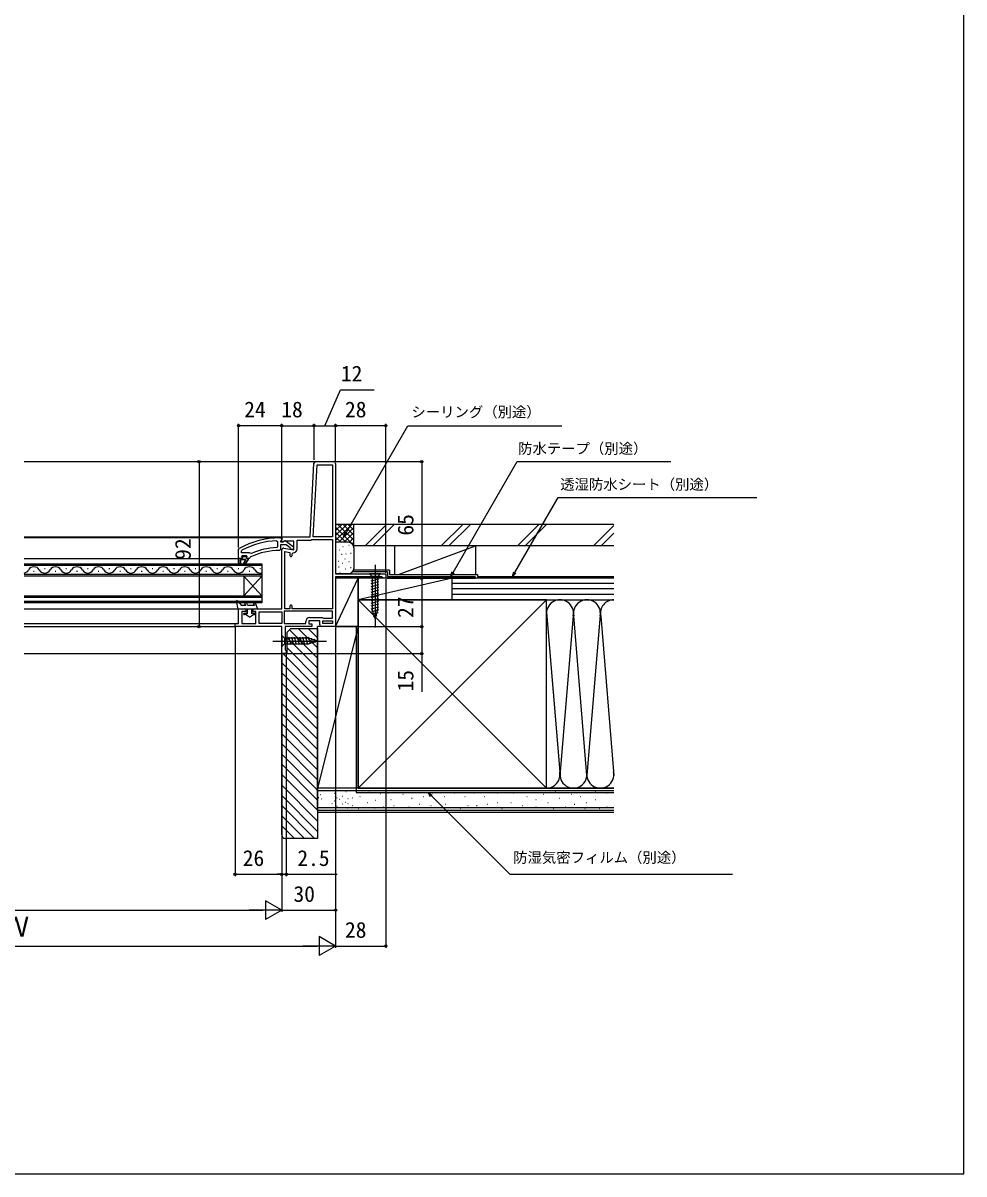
# Model space of a CAD drawing. Units: millimetres, scale not verified. Extents: x -525 to 525, y -783 to 779.
# Drawn here: x 1 to 525, y -783 to -142 of the extents above; entities that cross this region are included whole.
import ezdxf
from ezdxf.enums import TextEntityAlignment as Align

# ---------------------------------------------------------------- set-up
doc = ezdxf.new("R2010")
doc.units = ezdxf.units.MM
doc.header["$LTSCALE"] = 4
for name, color, linetype in [('0-2_YKK_11', 7, 'Continuous'), ('0-3_YKK_12', 2, 'Continuous'), ('0-4_YKK_13', 4, 'Continuous'), ('0-6_YKK_D', 6, 'Continuous'), ('0-7_YKK_ZWAK', 7, 'Continuous'), ('0-8_YSS_K', 3, 'Continuous'), ('0-9_YSS_KE', 3, 'Continuous')]:
    doc.layers.add(name, color=color, linetype=linetype)
doc.styles.add('ＭＳ ゴシック', font='')
doc.styles.get('ＭＳ ゴシック').set_extended_font_data('MS Gothic')

msp = doc.modelspace()

# ---------------------------------------------------------------- linework, layer by layer
at = {"layer": '0-2_YKK_11'}
msp.add_line((163.949, -385.9), (174, -385.9), dxfattribs=at)
for points in [[(146.174, -434.115), (151.8, -435.107), (151.8, -430.3), (146.444, -430.3), (145.576, -430.842), (145, -430.523), (145, -427.9), (160.799, -427.9), (162.95, -386.848)], [(175, -386.9), (175, -448.4), (203, -448.4), (203, -450.9), (201.7, -450.9), (201.223, -450.55), (200.746, -450.2), (175, -450.2), (175, -477.9), (170.758, -477.9), (170.575, -477.78), (170.025, -477.78), (169.842, -477.9), (167.2, -477.9)], [(144, -428.4), (145, -428.4), (145, -429.5), (144.562, -429.996), (144.3, -430.294), (144.3, -430.7), (145.7, -430.7), (146.1, -430.5)], [(173.2, -429.3), (173.2, -467.9), (150.8, -467.9), (150.8, -466.5)], [(153.6, -434.511), (153.6, -429.7), (160.599, -429.7)], [(161.752, -429.374), (162.014, -429.3), (173.2, -429.3)], [(121, -439.9), (121, -434.853), (121.253, -434.418)], [(127.112, -436.7), (122.6, -436.7), (122.6, -435.794), (122.862, -435.355)], [(129.8, -467.9), (145, -467.9), (145, -435.1)], [(142.179, -430.037), (142.7, -430.537), (142.7, -433.339), (142.222, -433.839)], [(147.517, -430.313), (151.5, -433.425), (151.5, -434.9), (150.399, -434.9), (149.899, -434.425), (149.708, -434.055), (147.461, -432.3), (144.3, -432.3), (144.3, -434.901), (143.803, -435.401)], [(149.6, -466.5), (149.6, -467.9), (146.8, -467.9), (146.8, -436.053), (149.6, -436.547), (149.6, -438.211)], [(127.691, -438.974), (127.4, -439.414), (126.9, -439.9), (126.3, -439.9), (126.3, -440.4), (124.213, -443.532), (123.535, -443.111), (125.1, -440.4), (122, -440.4), (122, -442.9), (121, -442.9), (121, -439.9), (121, -442.9), (122, -442.9), (122, -440.4), (125.1, -440.4), (123.535, -443.111), (124.213, -443.532), (126.3, -440.4), (126.3, -439.9), (125.5, -439.9), (125.2, -439.6), (125.425, -439.31), (125.8, -438.825), (125.8, -438.8), (124.994, -438.8), (124.696, -439.063), (123.704, -439.063), (123.406, -438.8), (122.6, -438.8), (123.1, -438.3), (125.3, -438.3), (125.8, -438.8), (124.994, -438.8), (124.696, -439.063), (123.704, -439.063), (123.406, -438.8), (122.6, -438.8), (122.975, -439.31), (123.2, -439.6)], [(123.2, -439.6), (122.9, -439.9), (121, -439.9)], [(128.096, -437.045), (127.506, -436.892), (127.112, -436.7)], [(150.8, -438.211), (150.8, -437.311), (151.3, -436.811)], [(166.2, -476.9), (166.2, -474.6), (160.2, -474.6), (160.2, -476.4), (161.8, -476.4), (161.8, -477.9), (147, -477.9), (147, -490.808), (147.25, -491.104), (147.5, -491.4), (147.5, -492.9), (145, -492.9), (145, -477.9), (119, -477.9), (119, -476.1), (121, -476.1), (121, -467.9), (124.3, -467.9)], [(125.3, -468.9), (125.3, -469.4), (122.8, -469.4), (122.8, -476.1), (130.6, -476.1), (130.6, -469.4), (128.8, -469.4), (128.8, -468.9)], [(173.2, -469.3), (146.4, -469.3), (146.4, -476.1), (158.4, -476.1), (158.4, -475.1)], [(160.7, -472.8), (167.5, -472.8), (167.9, -473), (168.3, -473.2), (173.2, -473.2), (173.2, -469.3)]]:
    msp.add_lwpolyline(points, dxfattribs=at)
for points in [[(162.601, -427.9), (164.708, -387.7), (173.2, -387.7), (173.2, -427.9)], [(145, -476.1), (132.4, -476.1), (132.4, -469.7), (145, -469.7)], [(168, -474.6), (173.2, -474.6), (173.2, -476.1), (168, -476.1)]]:
    msp.add_lwpolyline(points, close=True, dxfattribs=at)
for centre, radius, start, end in [((163.949, -386.9), 1, 90, 176.99997), ((174, -386.9), 1, 0.00001, 89.99999), ((144, -474.4), 46, 89.99999, 119.63715), ((160.599, -427.5), 2.2, 269.99999, 301.58636), ((144, -474.4), 44.4, 92.34992, 118.42982), ((144, -474.4), 39, 90.29012, 114.71984), ((144, -474.4), 40.6, 92.5101, 113.06204), ((146, -435.1), 1, 80.00002, 180), ((146.9, -431.1), 1, 51.91328, 143.13011), ((151.3, -434.511), 2.3, 270.00001, 359.99999), ((150.2, -438.211), 0.6, 179.99999, 0.00001), ((124.3, -468.9), 1, 0.00001, 89.99999), ((129.8, -468.9), 1, 90.00001, 179.99999), ((150.2, -466.5), 0.6, 359.99999, 180.00001), ((160.7, -475.1), 2.3, 90.00001, 179.99999), ((167.2, -476.9), 1, 180.00001, 269.99999)]:
    msp.add_arc(centre, radius, start, end, dxfattribs=at)
at = {"layer": '0-3_YKK_12'}
for p, q in [((1.542, -385.9), (164.258, -385.9)), ((1.542, -427.9), (145.293, -427.9)), ((145, -428.4), (1.542, -428.4)), ((1.542, -439.9), (121, -439.9)), ((1.542, -442.9), (134, -442.9)), ((134, -443.9), (1.542, -443.9)), ((1.542, -448.7), (134, -448.7)), ((6.8, -447.06), (7.2, -447.06)), ((12.8, -445.54), (13.2, -445.54)), ((18.8, -447.06), (19.2, -447.06)), ((24.8, -445.54), (25.2, -445.54)), ((30.8, -447.06), (31.2, -447.06)), ((36.8, -445.54), (37.2, -445.54)), ((42.8, -447.06), (43.2, -447.06)), ((48.8, -445.54), (49.2, -445.54)), ((54.8, -447.06), (55.2, -447.06)), ((60.8, -445.54), (61.2, -445.54)), ((66.8, -447.06), (67.2, -447.06)), ((72.8, -445.54), (73.2, -445.54)), ((78.8, -447.06), (79.2, -447.06)), ((84.8, -445.54), (85.2, -445.54)), ((90.8, -447.06), (91.2, -447.06)), ((96.8, -445.54), (97.2, -445.54)), ((102.8, -447.06), (103.2, -447.06)), ((108.8, -445.54), (109.2, -445.54)), ((114.8, -447.06), (115.2, -447.06)), ((120.8, -445.54), (121.2, -445.54)), ((126.8, -447.06), (127.2, -447.06)), ((132.8, -445.54), (133.2, -445.54)), ((124, -449.7), (124, -460.7)), ((134, -449.7), (124, -460.7)), ((134, -460.7), (124, -449.7)), ((134, -449.7), (134, -460.7)), ((1.542, -460.7), (134, -460.7)), ((134, -461.7), (1.542, -461.7)), ((1.542, -463.7), (134, -463.7)), ((1.542, -467.9), (121.5, -467.9)), ((1.542, -476.1), (119.5, -476.1)), ((1.542, -477.9), (119.5, -477.9)), ((1.542, -492.9), (145.3, -492.9))]:
    msp.add_line(p, q, dxfattribs=at)
for points in [[(134, -442.9), (134, -449.7), (1.542, -449.7)], [(134, -460.7), (134, -464.7), (1.542, -464.7)]]:
    msp.add_lwpolyline(points, dxfattribs=at)
for centre, start, end in [((1, -444.623), 279.07212, 330.79746), ((7, -447.977), 29.20254, 150.79746), ((13, -444.623), 209.20254, 330.79746), ((19, -447.977), 29.20254, 150.79746), ((25, -444.623), 209.20254, 330.79746), ((31, -447.977), 29.20254, 150.79746), ((37, -444.623), 209.20254, 330.79746), ((43, -447.977), 29.20254, 150.79746), ((49, -444.623), 209.20254, 330.79746), ((55, -447.977), 29.20254, 150.79746), ((61, -444.623), 209.20254, 330.79746), ((67, -447.977), 29.20254, 150.79746), ((73, -444.623), 209.20254, 330.79746), ((79, -447.977), 29.20254, 150.79746), ((85, -444.623), 209.20254, 330.79746), ((91, -447.977), 29.20254, 150.79746), ((97, -444.623), 209.20254, 330.79746), ((103, -447.977), 29.20254, 150.79746), ((109, -444.623), 209.20254, 330.79746), ((115, -447.977), 29.20254, 150.79746), ((121, -444.623), 209.20254, 330.79746), ((127, -447.977), 29.20254, 150.79746), ((133, -444.623), 209.20254, 286.91585)]:
    msp.add_arc(centre, 3.437, start, end, dxfattribs=at)
at = {"layer": '0-4_YKK_13'}
for p, q in [((200.1, -448.4), (193.9, -448.4)), ((193.9, -448.4), (195.45, -449.95)), ((197, -443.4), (197, -478.4)), ((200.1, -448.4), (198.55, -449.95)), ((194.9, -452.376), (199.1, -451.251)), ((194.9, -453.929), (199.1, -452.804)), ((194.9, -455.482), (199.1, -454.357)), ((195.45, -449.95), (195.45, -468.484)), ((198.55, -449.95), (195.45, -449.95)), ((198.55, -468.484), (198.55, -449.95)), ((194.9, -457.035), (199.1, -455.91)), ((194.9, -458.588), (199.1, -457.463)), ((194.9, -460.141), (199.1, -459.016)), ((194.9, -461.694), (199.1, -460.569)), ((119.612, -463.896), (120.6, -467.9)), ((120.298, -463.533), (122.6, -466.1)), ((120.6, -467.9), (131.6, -467.9)), ((124.969, -466.1), (122.6, -466.1)), ((124.969, -466.1), (124.458, -465.134)), ((125.8, -467.9), (125.8, -470.829)), ((128.3, -470.829), (128.3, -467.9)), ((129.339, -465.093), (129.761, -466.1)), ((130.261, -464.707), (131.6, -467.9)), ((194.9, -463.247), (199.1, -462.121)), ((194.9, -464.8), (199.1, -463.674)), ((194.9, -466.353), (199.1, -465.227)), ((194.9, -467.906), (199.1, -466.78)), ((124.2, -470.4), (124.95, -470.4)), ((124.834, -471.2), (124.2, -471.2)), ((127.05, -472.6), (124.834, -471.2)), ((125.15, -470.454), (125.8, -470.829)), ((127.05, -472.6), (129.266, -471.2)), ((128.95, -470.454), (128.3, -470.829)), ((129.15, -470.4), (129.9, -470.4)), ((129.9, -471.2), (129.266, -471.2)), ((195.159, -469.389), (199.1, -468.333)), ((197, -473.4), (195.45, -468.484)), ((195.61, -470.821), (198.646, -470.008)), ((196.062, -472.253), (198.112, -471.704)), ((197, -473.4), (198.55, -468.484)), ((140, -485.9), (170, -485.9)), ((145, -482.8), (145, -489)), ((145, -482.8), (146.55, -484.35)), ((145, -489), (146.55, -487.45)), ((160.084, -484.35), (146.55, -484.35)), ((146.55, -484.35), (146.55, -487.45)), ((146.55, -487.45), (160.084, -487.45)), ((148.635, -488), (147.51, -483.8)), ((150.188, -488), (149.063, -483.8)), ((151.741, -488), (150.616, -483.8)), ((153.294, -488), (152.169, -483.8)), ((154.847, -488), (153.721, -483.8)), ((156.4, -488), (155.274, -483.8)), ((157.953, -488), (156.827, -483.8)), ((159.506, -488), (158.38, -483.8)), ((160.989, -487.741), (159.933, -483.8)), ((165, -485.9), (160.084, -484.35)), ((165, -485.9), (160.084, -487.45)), ((162.421, -487.29), (161.608, -484.254)), ((163.853, -486.838), (163.304, -484.788))]:
    msp.add_line(p, q, dxfattribs=at)
msp.add_lwpolyline([(129.761, -466.1), (126.1, -466.1), (125.342, -464.666)], dxfattribs=at)
for centre, radius, start, end in [((120, -463.8), 0.4, 41.88663, 193.8652), ((124.9, -464.9), 0.5, 27.86478, 207.86478), ((129.8, -464.9), 0.5, 22.74717, 202.74717), ((124.2, -470.8), 0.4, 90.00219, 270), ((124.95, -470.8), 0.4, 60.0011, 90), ((129.15, -470.8), 0.4, 90, 120.00159), ((129.9, -470.8), 0.4, 270, 90.00219)]:
    msp.add_arc(centre, radius, start, end, dxfattribs=at)
at = {"layer": '0-6_YKK_D'}
for p, q in [((121, -433.853), (121, -364.9)), ((145, -427.4), (145, -364.9)), ((145, -427.4), (145, -364.9)), ((163, -384.9), (163, -364.9)), ((163, -384.9), (163, -364.9)), ((175, -385.9), (175, -364.9)), ((175, -385.9), (175, -364.9)), ((203, -447.9), (203, -364.9)), ((145, -365.9), (121, -365.9)), ((145, -365.9), (163, -365.9)), ((163, -365.9), (175, -365.9)), ((203, -365.9), (175, -365.9)), ((99.187, -385.9), (98, -385.9)), ((99, -385.9), (99, -477.9)), ((174.857, -385.9), (224, -385.9)), ((223, -385.9), (223, -450.9)), ((203, -451.4), (203, -656.9)), ((203.5, -450.9), (224, -450.9)), ((203.5, -450.9), (224, -450.9)), ((223, -450.9), (223, -477.9)), ((99.187, -477.9), (98, -477.9)), ((119, -478.4), (119, -616.9)), ((175, -478.4), (175, -656.9)), ((175, -478.4), (175, -656.9)), ((175, -478.4), (175, -636.9)), ((175.5, -477.9), (224, -477.9)), ((175.5, -477.9), (224, -477.9)), ((145, -493.4), (145, -636.9)), ((145, -493.4), (145, -636.9)), ((145, -493.4), (145, -616.9)), ((145, -493.4), (145, -616.9)), ((147.5, -493.4), (147.5, -616.9)), ((148, -492.9), (224, -492.9)), ((119, -615.9), (145, -615.9)), ((145, -615.9), (142.45, -615.9)), ((145, -615.9), (147.5, -615.9)), ((147.5, -615.9), (175.827, -615.9)), ((145, -635.9), (135.907, -630.65)), ((135.907, -630.65), (135.907, -641.15)), ((-134.5, -635.9), (134.5, -635.9)), ((145, -635.9), (126.813, -635.9)), ((145, -635.9), (135.907, -641.15)), ((145, -635.9), (175, -635.9)), ((175, -655.9), (165.907, -650.65)), ((165.907, -650.65), (165.907, -661.15)), ((-164.5, -655.9), (164.5, -655.9)), ((175, -655.9), (156.813, -655.9)), ((175, -655.9), (165.907, -661.15)), ((175, -655.9), (203, -655.9))]:
    msp.add_line(p, q, dxfattribs=at)
for points in [[(169, -365.9), (177.803, -345.9), (196.531, -345.9)], [(179.564, -427.819), (180.839, -425.61), (215.313, -365.9), (300.99, -365.9)], [(239.14, -449.899), (240.415, -447.691), (276.09, -385.9), (361.767, -385.9)], [(273.522, -449.899), (274.797, -447.691), (298.925, -405.9), (409.563, -405.9)], [(181.431, -425.952), (179.564, -427.819), (180.247, -425.269)], [(241.007, -448.032), (239.14, -449.899), (239.823, -447.349)], [(275.389, -448.032), (273.522, -449.899), (274.205, -447.349)], [(223, -477.9), (223, -492.9), (223, -514.177)], [(227.914, -572.685), (226.594, -570.399), (228.88, -571.719)], [(226.594, -570.399), (228.397, -572.202), (272.095, -615.9), (396.003, -615.9)]]:
    msp.add_lwpolyline(points, dxfattribs=at)
for centre in [(121, -365.9), (145, -365.9), (145, -365.9), (163, -365.9), (163, -365.9), (175, -365.9), (175, -365.9), (203, -365.9), (99, -385.9), (223, -385.9), (223, -450.9), (223, -450.9), (99, -477.9), (223, -477.9), (223, -477.9), (223, -492.9), (119, -615.9), (145, -615.9), (145, -615.9), (147.5, -615.9), (175, -635.9), (203, -655.9)]:
    msp.add_circle(centre, 0.637, dxfattribs=at)
at = {"layer": '0-7_YKK_ZWAK'}
msp.add_lwpolyline([(-525, -782.9), (525, -782.9), (525, 747.1)], dxfattribs=at)
at = {"layer": '0-8_YSS_K'}
for p, q in [((185.203, -420.899), (175, -420.899)), ((175, -429.96), (184.061, -420.899)), ((175, -427.132), (181.233, -420.899)), ((175, -424.303), (178.404, -420.899)), ((175, -421.475), (175.576, -420.899)), ((175, -422.382), (185.203, -432.585)), ((176.345, -420.899), (185.203, -429.757)), ((176.889, -430.899), (185.203, -422.585)), ((179.174, -420.899), (185.203, -426.928)), ((182.002, -420.899), (185.203, -424.1)), ((184.83, -420.899), (185.203, -421.272)), ((185.203, -433.899), (185.203, -420.899)), ((191.44, -432.899), (203.44, -420.899)), ((207.682, -420.899), (195.682, -432.899)), ((233.866, -432.899), (245.866, -420.899)), ((238.109, -432.899), (250.109, -420.899)), ((276.293, -432.899), (288.293, -420.899)), ((280.535, -432.899), (292.535, -420.899)), ((318.719, -432.899), (330.004, -421.614)), ((175, -425.211), (180.688, -430.899)), ((175, -428.039), (177.86, -430.899)), ((179.718, -430.899), (185.203, -425.414)), ((182.529, -430.917), (185.203, -428.242)), ((322.962, -432.899), (330.004, -425.857)), ((182.203, -430.899), (175, -430.899)), ((177.204, -435.065), (177.404, -435.065)), ((179.06, -433.234), (179.26, -433.234)), ((182.398, -432.567), (182.598, -432.567)), ((184.408, -431.865), (185.203, -431.071)), ((185.203, -433.899), (185.203, -445.399)), ((208, -448.899), (208, -432.899)), ((253, -432.899), (208, -432.899)), ((176.419, -441.494), (176.619, -441.494)), ((178.392, -437.574), (178.592, -437.574)), ((180.126, -440.033), (180.326, -440.033)), ((180.729, -437.24), (180.929, -437.24)), ((182.398, -441.58), (182.598, -441.58)), ((183.399, -436.906), (183.599, -436.906)), ((182.203, -448.399), (175.203, -448.399)), ((176.723, -444.588), (176.923, -444.588)), ((177.391, -447.592), (177.591, -447.592)), ((178.726, -442.581), (178.926, -442.581)), ((180.061, -448.26), (180.261, -448.26)), ((180.395, -445.753), (180.595, -445.753)), ((183.399, -444.922), (183.599, -444.922)), ((174.998, -477.899), (187.498, -450.899)), ((174.998, -450.899), (174.998, -477.899)), ((187.498, -450.899), (174.998, -450.899)), ((239.998, -450.899), (187.498, -462.899)), ((187.498, -477.899), (187.498, -450.899)), ((208, -450.899), (253, -450.899)), ((239.998, -462.899), (239.998, -450.899)), ((330.004, -450.899), (239.998, -450.899)), ((330.004, -453.899), (239.998, -453.899)), ((330.004, -456.899), (239.998, -456.899)), ((330.004, -459.899), (239.998, -459.899)), ((187.498, -567.899), (292.498, -462.899)), ((187.498, -462.899), (292.498, -567.899)), ((239.998, -462.899), (330.004, -462.899)), ((292.498, -462.899), (330.004, -462.899)), ((292.504, -470.093), (299.84, -558.867)), ((307.34, -471.931), (299.998, -560.78)), ((314.998, -560.78), (307.656, -471.931)), ((322.388, -471.344), (314.998, -560.78)), ((322.658, -471.964), (329.998, -560.78)), ((149.255, -479.644), (165, -495.389)), ((154.167, -478.899), (165, -489.733)), ((159.823, -478.899), (165, -484.076)), ((187.498, -477.899), (165, -477.899)), ((187.498, -477.899), (165, -567.899)), ((174.998, -477.899), (187.498, -477.899)), ((187.498, -567.899), (187.498, -477.899)), ((148, -484.046), (165, -501.046)), ((145.539, -492.899), (165, -512.36)), ((148, -489.703), (165, -506.703)), ((145, -498.017), (165, -518.017)), ((145, -503.674), (165, -523.674)), ((145, -509.331), (165, -529.331)), ((145, -514.987), (165, -534.987)), ((145, -520.644), (165, -540.644)), ((145, -526.301), (165, -546.301)), ((145, -531.958), (165, -551.958)), ((145, -537.615), (165, -557.615)), ((145, -543.272), (165, -563.272)), ((145, -548.929), (165, -568.929)), ((145, -554.585), (165, -574.585)), ((145, -560.242), (165, -580.242)), ((145, -566.305), (165, -586.305)), ((330.004, -569.399), (165, -569.399)), ((174.143, -570.755), (174.343, -570.755)), ((180.681, -569.729), (180.881, -569.729)), ((193.479, -570.118), (193.679, -570.118)), ((204.196, -570.465), (204.396, -570.465)), ((228.921, -570.465), (229.121, -570.465)), ((241.215, -570.465), (241.415, -570.465)), ((251.929, -570.465), (252.129, -570.465)), ((265.116, -570.465), (265.316, -570.465)), ((274.181, -570.465), (274.381, -570.465)), ((292.498, -567.899), (330.004, -567.899)), ((297.258, -569.641), (297.458, -569.641)), ((319.51, -569.641), (319.71, -569.641)), ((326.103, -570.465), (326.303, -570.465)), ((145, -571.962), (165, -591.962)), ((165.407, -573.093), (165.607, -573.093)), ((166.378, -571.355), (166.578, -571.355)), ((167.243, -573.808), (167.443, -573.808)), ((172.865, -576.4), (173.065, -576.4)), ((174.37, -574.966), (174.57, -574.966)), ((174.791, -574.745), (174.991, -574.745)), ((175.614, -573.347), (175.814, -573.347)), ((176.957, -574.119), (177.157, -574.119)), ((178.713, -572.407), (178.913, -572.407)), ((178.94, -576.618), (179.14, -576.618)), ((180.453, -575.686), (180.653, -575.686)), ((181.796, -576.458), (181.996, -576.458)), ((181.833, -573.67), (182.033, -573.67)), ((184.189, -573.347), (184.389, -573.347)), ((188.537, -572.613), (188.737, -572.613)), ((192.658, -575.91), (192.858, -575.91)), ((196.987, -574.516), (197.187, -574.516)), ((200.105, -570.898), (200.305, -570.898)), ((205.845, -574.261), (206.045, -574.261)), ((212.438, -571.289), (212.638, -571.289)), ((217.383, -573.437), (217.583, -573.437)), ((221.504, -576.734), (221.704, -576.734)), ((223.976, -572.613), (224.176, -572.613)), ((235.446, -572.613), (235.646, -572.613)), ((236.27, -576.734), (236.47, -576.734)), ((246.984, -572.613), (247.184, -572.613)), ((257.698, -572.613), (257.898, -572.613)), ((259.346, -576.734), (259.546, -576.734)), ((265.116, -575.91), (265.316, -575.91)), ((272.533, -575.91), (272.733, -575.91)), ((281.599, -572.613), (281.799, -572.613)), ((286.544, -574.261), (286.744, -574.261)), ((290.665, -571.289), (290.865, -571.289)), ((293.137, -575.91), (293.337, -575.91)), ((299.73, -573.437), (299.93, -573.437)), ((306.324, -571.289), (306.524, -571.289)), ((307.972, -576.734), (308.172, -576.734)), ((311.269, -572.613), (311.469, -572.613)), ((314.565, -575.91), (314.765, -575.91)), ((319.51, -574.261), (319.71, -574.261)), ((145, -577.619), (163.281, -595.9)), ((145, -583.276), (157.624, -595.9)), ((330.004, -578.899), (165, -578.899)), ((330.004, -581.399), (165, -581.399)), ((175.631, -577.851), (175.831, -577.851)), ((181.461, -578.804), (181.661, -578.804)), ((184.417, -577.558), (184.617, -577.558)), ((187.686, -579.206), (187.886, -579.206)), ((196.797, -578.804), (196.997, -578.804)), ((201.724, -578.382), (201.924, -578.382)), ((207.493, -577.558), (207.693, -577.558)), ((215.735, -578.382), (215.935, -578.382)), ((228.097, -577.558), (228.297, -577.558)), ((244.512, -579.206), (244.712, -579.206)), ((248.632, -577.558), (248.832, -577.558)), ((253.577, -577.558), (253.777, -577.558)), ((267.588, -579.206), (267.788, -579.206)), ((279.126, -577.558), (279.326, -577.558)), ((286.544, -578.382), (286.744, -578.382)), ((296.434, -579.206), (296.634, -579.206)), ((303.027, -578.382), (303.227, -578.382)), ((313.741, -579.206), (313.941, -579.206)), ((321.983, -579.206), (322.183, -579.206)), ((326.103, -578.382), (326.303, -578.382)), ((145, -588.84), (152.06, -595.9))]:
    msp.add_line(p, q, dxfattribs=at)
for points in [[(210, -448.899), (253, -432.899), (253, -448.899)], [(187.498, -567.899), (165, -567.899), (165, -477.899)]]:
    msp.add_lwpolyline(points, dxfattribs=at)
msp.add_lwpolyline([(239.998, -462.899), (239.998, -450.899), (187.498, -450.899), (187.498, -462.899)], close=True, dxfattribs=at)
for centre, radius, start, end in [((182.203, -433.899), 3, 0, 90), ((182.203, -445.399), 3, 270, 0), ((299.998, -470.399), 7.5, 348.21668, 191.78379), ((314.998, -470.399), 7.5, 348.21668, 191.78379), ((329.998, -470.399), 7.5, 89.95067, 191.78379), ((292.498, -560.399), 7.5, 270, 11.78354), ((307.498, -560.399), 7.5, 168.21646, 11.78354), ((322.498, -560.399), 7.5, 168.21646, 11.78354)]:
    msp.add_arc(centre, radius, start, end, dxfattribs=at)
at = {"layer": '0-9_YSS_KE'}
for p, q in [((330.004, -420.899), (185.203, -420.899)), ((205, -446.399), (184.998, -446.399)), ((204, -447.399), (184.998, -447.399)), ((253.998, -448.899), (253.998, -449.899)), ((253.998, -449.899), (330.004, -449.899)), ((292.498, -476.864), (292.498, -462.899)), ((292.498, -567.899), (292.498, -470.399)), ((186.498, -477.899), (186.498, -570.399)), ((330.004, -567.899), (165, -567.899)), ((186.498, -570.399), (330.004, -570.399))]:
    msp.add_line(p, q, dxfattribs=at)
for points in [[(330.004, -432.899), (185.203, -432.899), (185.203, -420.899)], [(204, -447.399), (204, -449.899), (252.998, -449.899)], [(205, -446.399), (205, -448.899), (253.998, -448.899)], [(292.498, -462.899), (187.498, -462.899), (187.498, -567.899), (292.498, -567.899)], [(145, -593.9), (145, -492.9), (148, -492.9), (148, -480.9), (150, -478.9), (165, -478.9)], [(165, -478.9), (165, -595.9), (147, -595.9)], [(330.004, -580.399), (165, -580.399), (165, -567.899)]]:
    msp.add_lwpolyline(points, dxfattribs=at)
msp.add_arc((147, -593.9), 2, 180.00001, 269.99999, dxfattribs=at)

# ---------------------------------------------------------------- texts
at = {"layer": '0-6_YKK_D', "style": 'ＭＳ ゴシック'}
for s, height, p in [('12', 8.798, (177.962, -343.9)), ('24', 8.798, (124.102, -363.9)), ('18', 8.798, (144.761, -363.9)), ('28', 8.798, (180.239, -363.9)), ('シーリング（別途）', 5.865, (217.261, -362.949)), ('防水テープ（別途）', 5.865, (276.68, -383.309)), ('透湿防水シート（別途）', 5.865, (300.106, -403.309)), ('26', 8.798, (123.307, -613.9)), ('2.5', 8.798, (153.714, -613.9)), ('防湿気密フィルム（別途）', 5.865, (273.922, -611.218)), ('30', 8.798, (151.542, -633.9)), ('Ｗ', 11, (-10.653, -653.9)), ('28', 8.798, (180.239, -653.9))]:
    msp.add_text(s, height=height, dxfattribs=at).set_placement(p, align=Align.BOTTOM_LEFT)
for s, p in [('65', (221, -427.161)), ('92', (97, -440.661)), ('27', (221, -473.025)), ('15', (221, -514.018))]:
    msp.add_text(s, height=8.798, rotation=90, dxfattribs=at).set_placement(p, align=Align.BOTTOM_LEFT)

doc.saveas('drawing.dxf')
